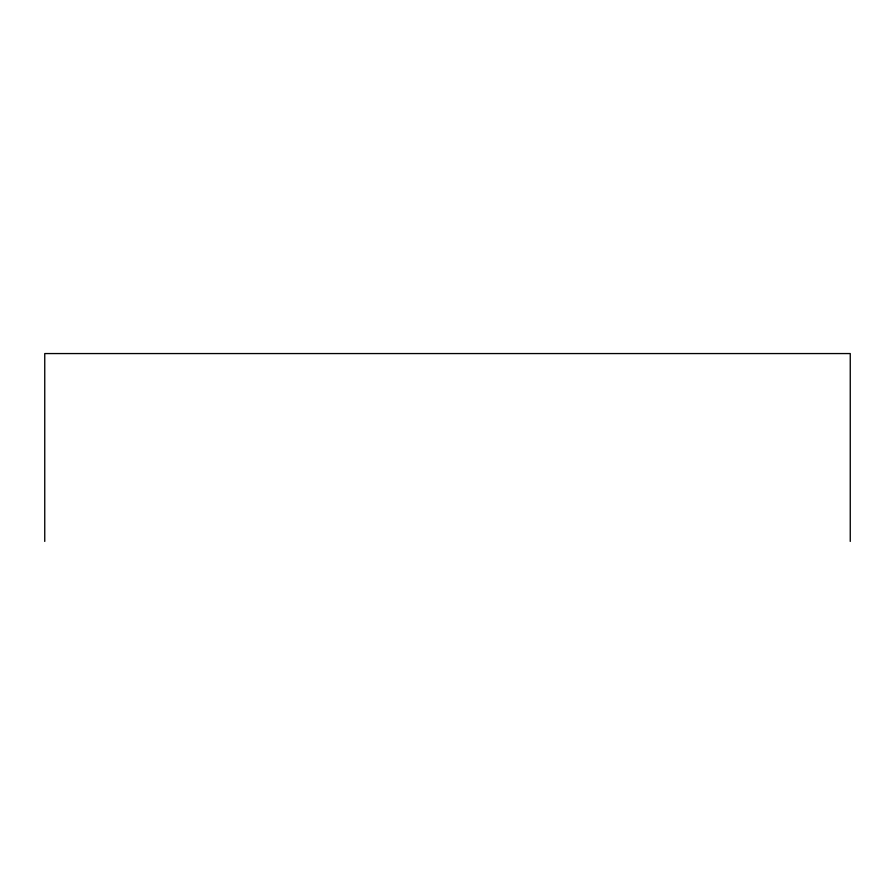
<?xml version="1.0" encoding="UTF-8"?>
<svg xmlns="http://www.w3.org/2000/svg" width="895" height="895" viewBox="0 0 895 895"><rect width="100%" height="100%" fill="white"/><g stroke="black" fill="none" stroke-linecap="round" stroke-linejoin="round"><path stroke-width="1.34" d="M850.25 541.441L850.25 353.559L44.75 353.559L44.75 541.441"/></g></svg>
